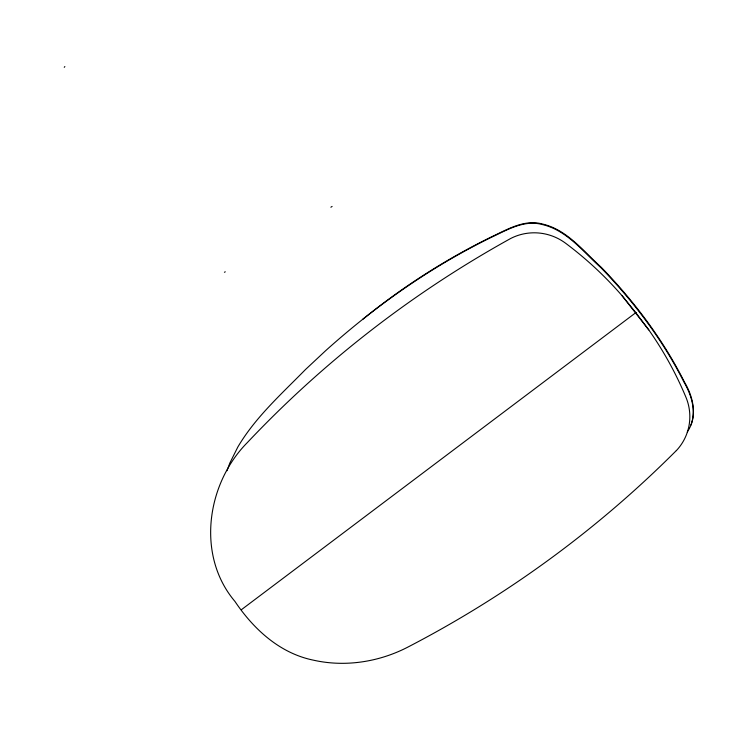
<?xml version="1.0" encoding="UTF-8"?>
<svg xmlns="http://www.w3.org/2000/svg" width="730" height="730" viewBox="0 0 730 730"><rect width="100%" height="100%" fill="white"/><g stroke="black" fill="none" stroke-linecap="round" stroke-linejoin="round"><path stroke-width="1.09" d="M690.909 425.015C696.447 410.707 691.392 394.921 684.056 382.274C662.767 340.016 633.895 301.837 601.091 267.864C583.142 251.777 567 230.288 542.344 224.548C524.578 219.602 507.788 229.585 492.348 236.849L491.764 237.122C431.202 266.632 375.631 305.788 325.58 350.747L305.423 369.59C281.497 394.017 255.391 417.259 237.852 446.979L229.85 463.03L227.003 470.74M689.284 428.665C697.36 413.727 692.542 395.541 684.293 381.754C663.004 339.496 634.133 301.326 601.328 267.353C583.37 251.202 567.256 229.84 542.582 224.037C524.815 219.082 508.025 229.065 492.586 236.328L492.002 236.602C445.957 259.15 402.486 286.963 362.719 319.329M687.277 432.078L689.521 428.145M64.249 67.315L64.861 66.567M241.411 609.696L635.83 312.65M330.882 207.22L332.104 206.435M224.411 272.254L225.278 271.825M676.327 450.583A1115.96 1091.98 24.8 0 1 407.285 647.4C378.596 662.092 344.952 667.284 313.38 660.157C279.727 653.277 253.575 629.15 234.941 601.42C196.087 555.585 206.544 483.762 247.269 442.654A1115.96 1091.98 24.8 0 1 510.598 238.527A51.547 50.443 24.8 0 1 565.275 242.999A354.524 346.905 24.8 0 1 622.206 295.878L636.022 312.896M622.197 295.887L648.797 329.914A354.524 346.905 24.8 0 1 686.081 397.585A51.547 50.443 24.8 0 1 676.354 450.611M635.638 312.404L648.797 329.914"/></g></svg>
